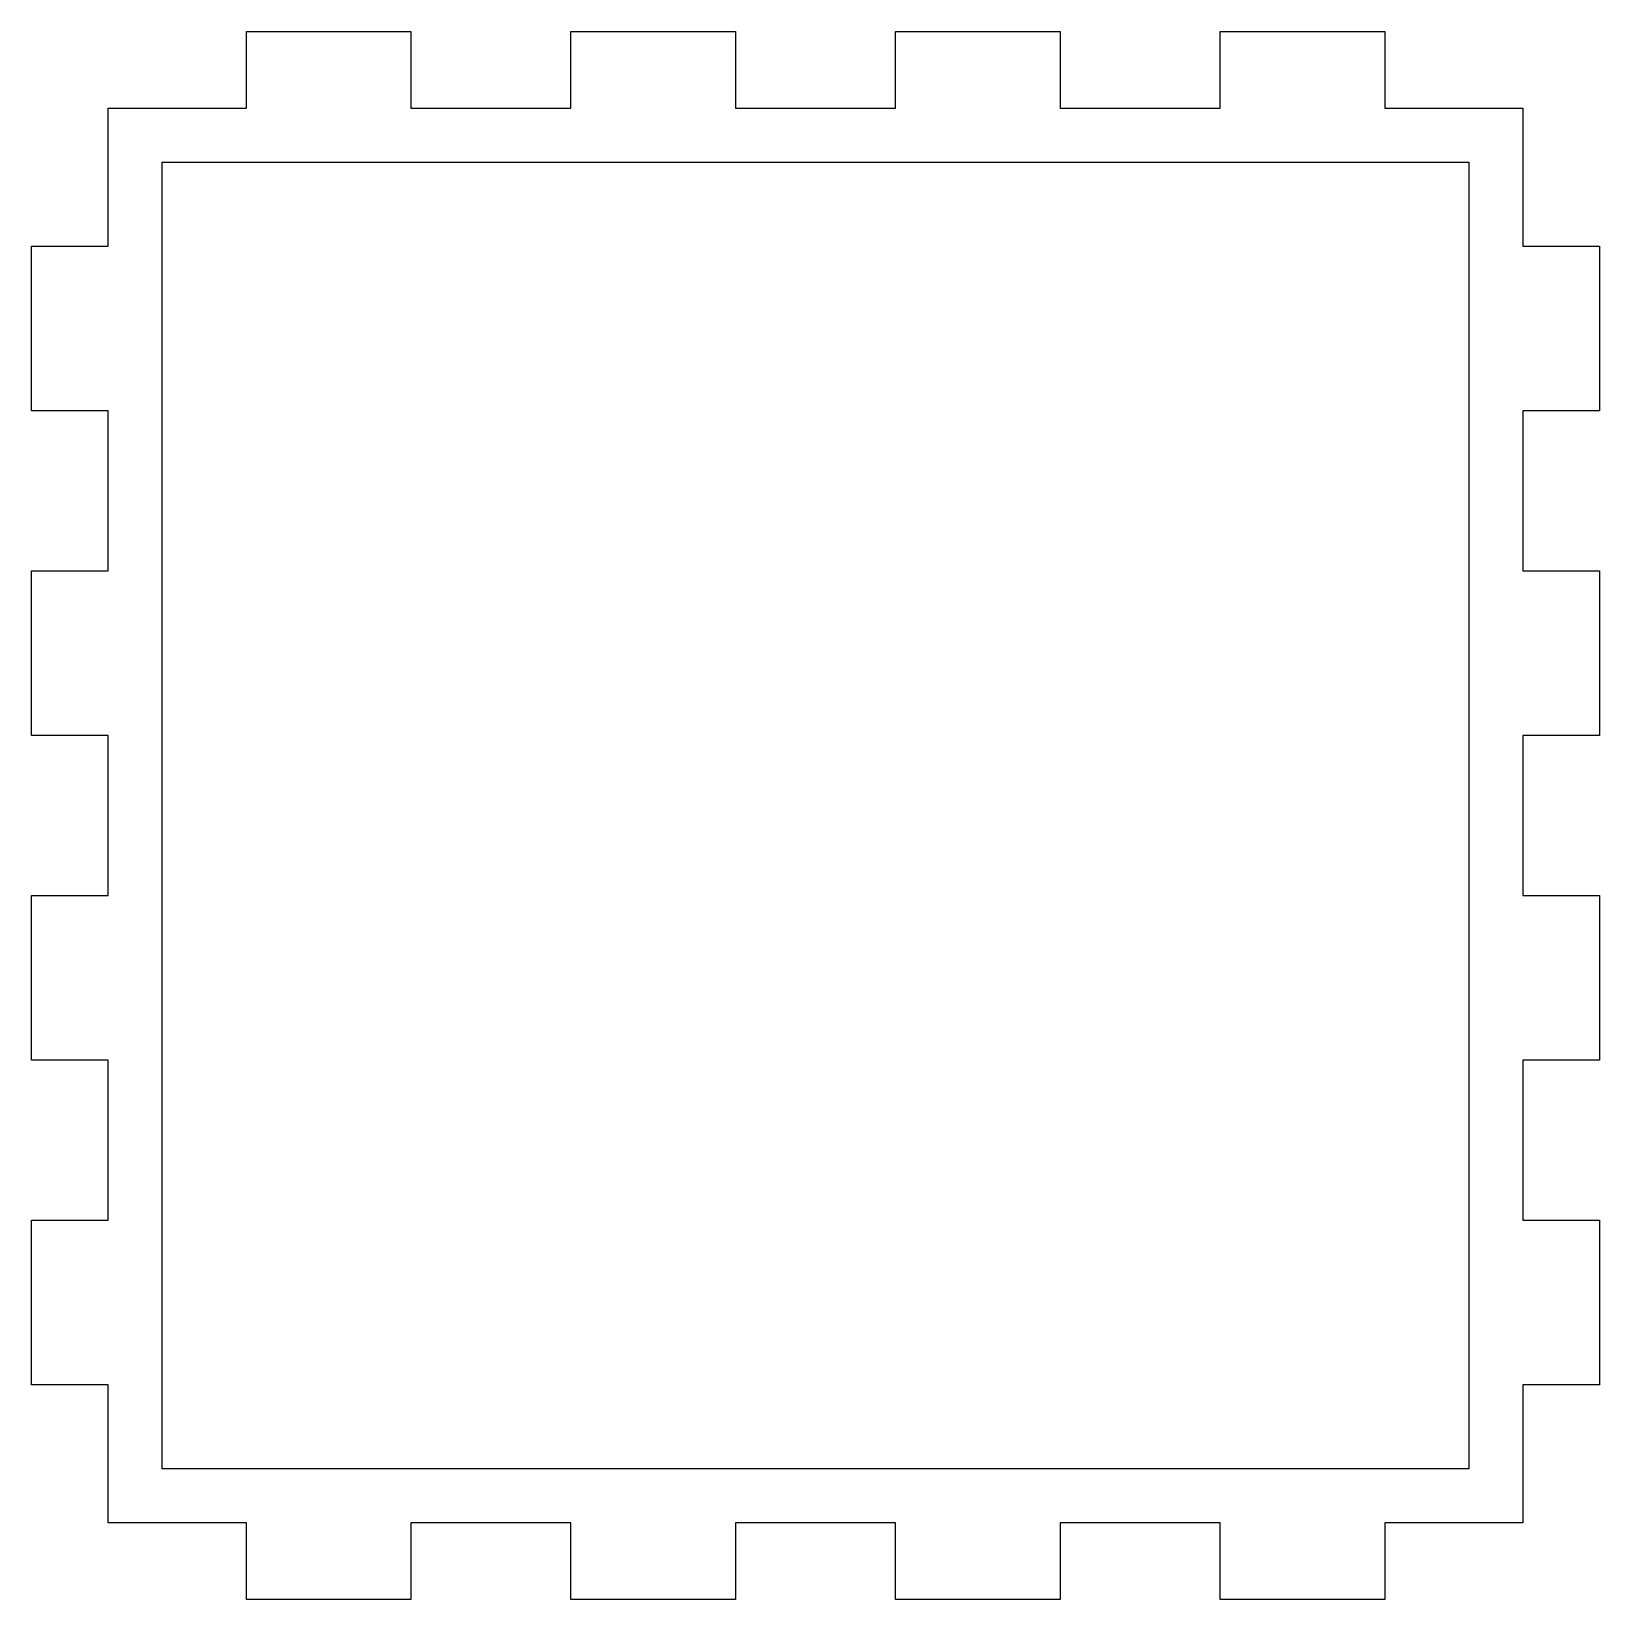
# Model space of a CAD drawing. Extents: x 28 to 546, y -814 to -28.
# Drawn here: x 342.7 to 546.3, y -318.2 to -114.6 of the extents above; entities that cross this region are included whole.
import ezdxf

# ---------------------------------------------------------------- set-up
doc = ezdxf.new("R2010")
doc.units = 0
doc.layers.add('LAYER_1', color=7, linetype='CONTINUOUS')

msp = doc.modelspace()

# ---------------------------------------------------------------- linework, layer by layer
at = {"layer": 'LAYER_1'}
for points in [[(536.34, -163.89), (536.34, -184.66), (546.32, -184.66), (546.32, -206.03), (536.34, -206.03), (536.34, -226.81), (546.32, -226.81), (546.32, -248.19), (536.34, -248.19), (536.34, -268.96), (546.32, -268.96), (546.32, -290.33), (536.34, -290.33), (536.34, -308.26), (518.41, -308.26), (518.41, -318.24), (497.04, -318.24), (497.04, -308.26), (476.27, -308.26), (476.27, -318.24), (454.9, -318.24), (454.9, -308.26), (434.12, -308.26), (434.12, -318.24), (412.75, -318.24), (412.75, -308.26), (391.98, -308.26), (391.98, -318.24), (370.61, -318.24), (370.61, -308.26), (352.68, -308.26), (352.68, -290.33), (342.7, -290.33), (342.7, -268.96), (352.68, -268.96), (352.68, -248.19), (342.7, -248.19), (342.7, -226.81), (352.68, -226.81), (352.68, -206.03), (342.7, -206.03), (342.7, -184.66), (352.68, -184.66), (352.68, -163.89), (342.7, -163.89), (342.7, -142.52), (352.68, -142.52), (352.68, -124.6), (370.61, -124.6), (370.61, -114.61), (391.98, -114.61), (391.98, -124.6), (412.75, -124.6), (412.75, -114.61), (434.12, -114.61), (434.12, -124.6), (454.9, -124.6), (454.9, -114.61), (476.27, -114.61), (476.27, -124.6), (497.04, -124.6), (497.04, -114.61), (518.41, -114.61), (518.41, -124.6), (536.34, -124.6), (536.34, -142.52), (546.32, -142.52), (546.32, -163.89), (536.34, -163.89)], [(529.35, -301.27), (359.67, -301.27), (359.67, -131.58), (529.35, -131.58), (529.35, -301.27)]]:
    msp.add_lwpolyline(points, dxfattribs=at)

doc.saveas('drawing.dxf')
